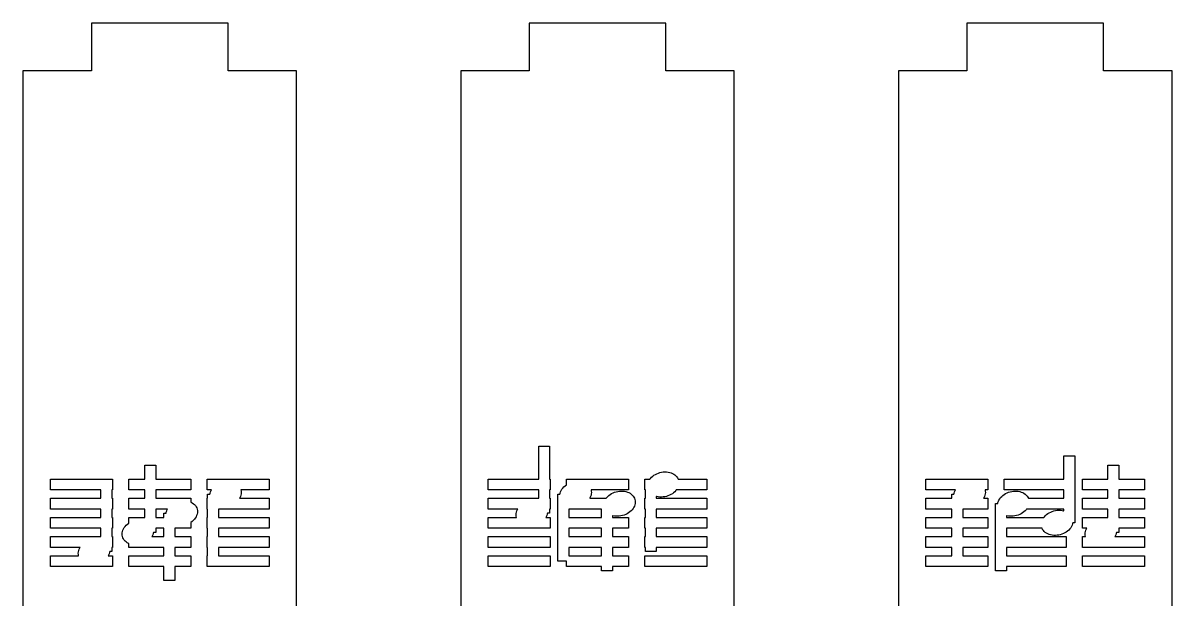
# Model space of a CAD drawing. Header units: metres. Extents: x -12 to 180, y -1275 to 154.
# Drawn here: x 96 to 180, y -658.7 to -616.5 of the extents above; entities that cross this region are included whole.
import ezdxf

# ---------------------------------------------------------------- set-up
doc = ezdxf.new("R2010")
doc.units = ezdxf.units.M

msp = doc.modelspace()

# ---------------------------------------------------------------- linework, layer by layer
for p, q in [((111, -616.522), (101, -616.522)), ((101, -616.522), (101, -620.022)), ((111, -620.022), (111, -616.522)), ((143, -616.522), (133, -616.522)), ((133, -616.522), (133, -620.022)), ((143, -620.022), (143, -616.522)), ((175, -616.522), (165, -616.522)), ((165, -616.522), (165, -620.022)), ((175, -620.022), (175, -616.522)), ((101, -620.022), (96, -620.022)), ((96, -620.022), (96, -770.022)), ((116, -620.022), (111, -620.022)), ((116, -770.022), (116, -620.022)), ((133, -620.022), (128, -620.022)), ((128, -620.022), (128, -770.022)), ((148, -620.022), (143, -620.022)), ((148, -770.022), (148, -620.022)), ((165, -620.022), (160, -620.022)), ((160, -620.022), (160, -770.022)), ((180, -620.022), (175, -620.022)), ((180, -770.022), (180, -620.022)), ((133.7, -649.822), (133.7, -647.422)), ((133.7, -647.422), (134.5, -647.422)), ((134.5, -647.422), (134.5, -649.822)), ((172.1, -649.822), (172.1, -648.122)), ((172.1, -648.122), (172.9, -648.122)), ((172.9, -648.122), (172.9, -653.022)), ((104.9, -649.822), (104.9, -648.822)), ((104.9, -648.822), (105.7, -648.822)), ((105.7, -648.822), (105.7, -649.822)), ((142.686, -649.326), (142.807, -649.309)), ((142.807, -649.309), (142.928, -649.302)), ((142.928, -649.302), (143.047, -649.305)), ((143.047, -649.305), (143.163, -649.318)), ((143.163, -649.318), (143.276, -649.341)), ((175.3, -649.822), (175.3, -648.822)), ((175.3, -648.822), (176.1, -648.822)), ((176.1, -648.822), (176.1, -649.822)), ((98, -650.622), (98, -649.822)), ((98, -649.822), (102.533, -649.822)), ((102.533, -649.822), (102.533, -650.622)), ((103.733, -650.622), (103.733, -649.822)), ((103.733, -649.822), (104.9, -649.822)), ((105.7, -649.822), (108.267, -649.822)), ((108.267, -649.822), (108.267, -650.622)), ((109.467, -650.622), (109.467, -649.822)), ((109.467, -649.822), (114, -649.822)), ((114, -649.822), (114, -650.622)), ((130, -650.622), (130, -649.822)), ((130, -649.822), (133.7, -649.822)), ((134.5, -649.822), (134.533, -649.822)), ((134.533, -649.822), (134.533, -650.622)), ((135.733, -650.248), (135.733, -649.822)), ((135.733, -649.822), (140.267, -649.822)), ((140.267, -649.822), (140.267, -650.622)), ((141.467, -650.622), (141.467, -649.822)), ((141.467, -649.822), (141.837, -649.822)), ((141.837, -649.822), (141.871, -649.779)), ((141.871, -649.779), (141.947, -649.697)), ((141.947, -649.697), (142.033, -649.621)), ((142.033, -649.621), (142.128, -649.551)), ((142.128, -649.551), (142.229, -649.489)), ((142.229, -649.489), (142.337, -649.435)), ((142.337, -649.435), (142.45, -649.389)), ((142.45, -649.389), (142.567, -649.353)), ((142.567, -649.353), (142.686, -649.326)), ((143.276, -649.341), (143.383, -649.374)), ((143.383, -649.374), (143.484, -649.415)), ((143.484, -649.415), (143.577, -649.466)), ((143.577, -649.466), (143.662, -649.525)), ((143.662, -649.525), (143.738, -649.592)), ((143.738, -649.592), (143.803, -649.666)), ((143.803, -649.666), (143.857, -649.745)), ((143.857, -649.745), (143.896, -649.822)), ((143.896, -649.822), (146, -649.822)), ((146, -649.822), (146, -650.622)), ((162, -650.622), (162, -649.822)), ((162, -649.822), (166.533, -649.822)), ((166.533, -649.822), (166.533, -650.622)), ((167.733, -650.622), (167.733, -649.822)), ((167.733, -649.822), (172.1, -649.822)), ((173.467, -650.622), (173.467, -649.822)), ((173.467, -649.822), (175.3, -649.822)), ((176.1, -649.822), (178, -649.822)), ((178, -649.822), (178, -650.622)), ((101.7, -650.622), (98, -650.622)), ((101.7, -651.222), (101.7, -650.622)), ((102.533, -650.622), (102.5, -650.622)), ((102.5, -650.622), (102.5, -651.222)), ((104.9, -650.622), (103.733, -650.622)), ((104.9, -651.222), (104.9, -650.622)), ((108.267, -650.622), (105.7, -650.622)), ((105.7, -650.622), (105.7, -651.222)), ((109.77, -650.622), (109.467, -650.622)), ((109.5, -651.222), (109.5, -650.922)), ((109.5, -650.922), (109.657, -650.922)), ((109.657, -650.922), (109.673, -650.845)), ((109.673, -650.845), (109.705, -650.75)), ((109.705, -650.75), (109.749, -650.656)), ((109.749, -650.656), (109.77, -650.622)), ((111.927, -650.999), (111.895, -651.095)), ((111.947, -650.903), (111.927, -650.999)), ((114, -650.622), (111.931, -650.622)), ((111.931, -650.622), (111.948, -650.712)), ((111.954, -650.807), (111.947, -650.903)), ((111.948, -650.712), (111.954, -650.807)), ((133.7, -650.622), (130, -650.622)), ((133.7, -651.222), (133.7, -650.622)), ((134.533, -650.622), (134.5, -650.622)), ((134.5, -650.622), (134.5, -651.222)), ((135.1, -655.822), (135.1, -650.922)), ((135.1, -650.922), (135.257, -650.922)), ((135.257, -650.922), (135.273, -650.845)), ((135.273, -650.845), (135.305, -650.75)), ((135.305, -650.75), (135.349, -650.656)), ((135.349, -650.656), (135.404, -650.566)), ((135.404, -650.566), (135.471, -650.479)), ((135.471, -650.479), (135.547, -650.397)), ((135.547, -650.397), (135.633, -650.321)), ((135.633, -650.321), (135.728, -650.251)), ((135.728, -650.251), (135.733, -650.248)), ((137.527, -650.999), (137.495, -651.095)), ((137.547, -650.903), (137.527, -650.999)), ((140.267, -650.622), (137.531, -650.622)), ((137.531, -650.622), (137.548, -650.712)), ((137.554, -650.807), (137.547, -650.903)), ((137.548, -650.712), (137.554, -650.807)), ((138.833, -651.021), (138.928, -650.951)), ((138.928, -650.951), (139.029, -650.889)), ((139.029, -650.889), (139.137, -650.835)), ((139.137, -650.835), (139.25, -650.789)), ((139.25, -650.789), (139.367, -650.753)), ((139.367, -650.753), (139.486, -650.726)), ((139.486, -650.726), (139.607, -650.709)), ((139.607, -650.709), (139.728, -650.702)), ((139.728, -650.702), (139.847, -650.705)), ((139.847, -650.705), (139.963, -650.718)), ((139.963, -650.718), (140.076, -650.741)), ((140.076, -650.741), (140.183, -650.774)), ((140.183, -650.774), (140.284, -650.815)), ((140.284, -650.815), (140.377, -650.866)), ((140.377, -650.866), (140.462, -650.925)), ((140.462, -650.925), (140.538, -650.992)), ((140.538, -650.992), (140.603, -651.066)), ((141.5, -650.622), (141.467, -650.622)), ((141.5, -651.222), (141.5, -650.622)), ((143.371, -650.955), (143.263, -651.01)), ((143.472, -650.893), (143.371, -650.955)), ((143.567, -650.824), (143.472, -650.893)), ((143.653, -650.748), (143.567, -650.824)), ((143.729, -650.666), (143.653, -650.748)), ((143.763, -650.622), (143.729, -650.666)), ((146, -650.622), (143.763, -650.622)), ((164.17, -650.622), (162, -650.622)), ((163.9, -651.222), (163.9, -650.922)), ((163.9, -650.922), (164.057, -650.922)), ((164.057, -650.922), (164.073, -650.845)), ((164.073, -650.845), (164.105, -650.75)), ((164.105, -650.75), (164.149, -650.656)), ((164.149, -650.656), (164.17, -650.622)), ((166.327, -650.999), (166.295, -651.095)), ((166.347, -650.903), (166.327, -650.999)), ((166.533, -650.622), (166.331, -650.622)), ((166.331, -650.622), (166.348, -650.712)), ((166.354, -650.807), (166.347, -650.903)), ((166.348, -650.712), (166.354, -650.807)), ((167.633, -651.021), (167.728, -650.951)), ((167.728, -650.951), (167.829, -650.889)), ((172.1, -650.622), (167.733, -650.622)), ((167.829, -650.889), (167.937, -650.835)), ((167.937, -650.835), (168.05, -650.789)), ((168.05, -650.789), (168.167, -650.753)), ((168.167, -650.753), (168.286, -650.726)), ((168.286, -650.726), (168.407, -650.709)), ((168.407, -650.709), (168.528, -650.702)), ((168.528, -650.702), (168.647, -650.705)), ((168.647, -650.705), (168.763, -650.718)), ((168.763, -650.718), (168.876, -650.741)), ((168.876, -650.741), (168.983, -650.774)), ((168.983, -650.774), (169.084, -650.815)), ((169.084, -650.815), (169.177, -650.866)), ((169.177, -650.866), (169.262, -650.925)), ((169.262, -650.925), (169.338, -650.992)), ((169.338, -650.992), (169.403, -651.066)), ((172.1, -651.222), (172.1, -650.622)), ((175.3, -650.622), (173.467, -650.622)), ((175.3, -651.222), (175.3, -650.622)), ((178, -650.622), (176.1, -650.622)), ((176.1, -650.622), (176.1, -651.222)), ((98, -652.022), (98, -651.222)), ((98, -651.222), (101.7, -651.222)), ((102.5, -651.222), (102.533, -651.222)), ((102.533, -651.222), (102.533, -652.022)), ((103.733, -652.022), (103.733, -651.222)), ((103.733, -651.222), (104.9, -651.222)), ((105.7, -651.222), (108.267, -651.222)), ((108.267, -651.222), (108.267, -651.508)), ((108.267, -651.508), (108.284, -651.515)), ((108.284, -651.515), (108.377, -651.566)), ((108.377, -651.566), (108.462, -651.625)), ((108.462, -651.625), (108.538, -651.692)), ((108.538, -651.692), (108.603, -651.766)), ((108.603, -651.766), (108.657, -651.845)), ((109.467, -652.022), (109.467, -651.222)), ((109.467, -651.222), (109.5, -651.222)), ((111.851, -651.188), (111.83, -651.222)), ((111.83, -651.222), (114, -651.222)), ((111.895, -651.095), (111.851, -651.188)), ((114, -651.222), (114, -652.022)), ((130, -652.022), (130, -651.222)), ((130, -651.222), (133.7, -651.222)), ((134.5, -651.222), (134.533, -651.222)), ((134.533, -651.222), (134.533, -652.022)), ((137.451, -651.188), (137.43, -651.222)), ((137.43, -651.222), (138.637, -651.222)), ((137.495, -651.095), (137.451, -651.188)), ((138.637, -651.222), (138.671, -651.179)), ((138.671, -651.179), (138.747, -651.097)), ((138.747, -651.097), (138.833, -651.021)), ((140.603, -651.066), (140.657, -651.145)), ((140.695, -651.795), (140.651, -651.888)), ((140.657, -651.145), (140.7, -651.23)), ((140.727, -651.699), (140.695, -651.795)), ((140.7, -651.23), (140.73, -651.319)), ((140.747, -651.603), (140.727, -651.699)), ((140.73, -651.319), (140.748, -651.412)), ((140.754, -651.507), (140.747, -651.603)), ((140.748, -651.412), (140.754, -651.507)), ((141.467, -652.022), (141.467, -651.222)), ((141.467, -651.222), (141.5, -651.222)), ((142.324, -651.104), (142.3, -651.096)), ((142.3, -651.096), (142.3, -651.222)), ((142.3, -651.222), (146, -651.222)), ((142.437, -651.126), (142.324, -651.104)), ((142.553, -651.14), (142.437, -651.126)), ((142.672, -651.143), (142.553, -651.14)), ((142.793, -651.135), (142.672, -651.143)), ((142.914, -651.118), (142.793, -651.135)), ((143.033, -651.092), (142.914, -651.118)), ((143.15, -651.055), (143.033, -651.092)), ((143.263, -651.01), (143.15, -651.055)), ((146, -651.222), (146, -652.022)), ((162, -652.022), (162, -651.222)), ((162, -651.222), (163.9, -651.222)), ((166.251, -651.188), (166.23, -651.222)), ((166.23, -651.222), (166.533, -651.222)), ((166.295, -651.095), (166.251, -651.188)), ((166.533, -651.222), (166.533, -652.022)), ((167.1, -656.522), (167.1, -651.622)), ((167.1, -651.622), (167.257, -651.622)), ((167.257, -651.622), (167.273, -651.545)), ((167.273, -651.545), (167.305, -651.45)), ((167.305, -651.45), (167.349, -651.356)), ((167.349, -651.356), (167.404, -651.266)), ((167.404, -651.266), (167.471, -651.179)), ((167.471, -651.179), (167.547, -651.097)), ((167.547, -651.097), (167.633, -651.021)), ((169.403, -651.066), (169.457, -651.145)), ((169.457, -651.145), (169.496, -651.222)), ((169.496, -651.222), (172.1, -651.222)), ((173.467, -652.022), (173.467, -651.222)), ((173.467, -651.222), (175.3, -651.222)), ((176.1, -651.222), (178, -651.222)), ((178, -651.222), (178, -652.022)), ((101.7, -652.022), (98, -652.022)), ((98, -653.422), (98, -652.622)), ((98, -652.622), (101.7, -652.622)), ((101.7, -652.622), (101.7, -652.022)), ((102.533, -652.022), (102.5, -652.022)), ((102.5, -652.022), (102.5, -652.622)), ((102.5, -652.622), (102.533, -652.622)), ((102.533, -652.622), (102.533, -653.422)), ((104.9, -652.022), (103.733, -652.022)), ((103.733, -653.048), (103.733, -652.622)), ((103.733, -652.622), (104.9, -652.622)), ((104.9, -652.622), (104.9, -652.022)), ((106.57, -652.022), (105.7, -652.022)), ((105.7, -652.022), (105.7, -652.622)), ((105.7, -652.622), (106.3, -652.622)), ((106.3, -652.322), (106.457, -652.322)), ((106.3, -652.622), (106.3, -652.322)), ((106.457, -652.322), (106.473, -652.245)), ((106.473, -652.245), (106.505, -652.15)), ((106.505, -652.15), (106.549, -652.056)), ((106.549, -652.056), (106.57, -652.022)), ((108.596, -652.679), (108.529, -652.766)), ((108.651, -652.588), (108.596, -652.679)), ((108.695, -652.495), (108.651, -652.588)), ((108.657, -651.845), (108.7, -651.93)), ((108.727, -652.399), (108.695, -652.495)), ((108.7, -651.93), (108.73, -652.019)), ((108.747, -652.303), (108.727, -652.399)), ((108.73, -652.019), (108.748, -652.112)), ((108.754, -652.207), (108.747, -652.303)), ((108.748, -652.112), (108.754, -652.207)), ((109.5, -652.022), (109.467, -652.022)), ((109.467, -653.422), (109.467, -652.622)), ((109.467, -652.622), (109.5, -652.622)), ((109.5, -652.622), (109.5, -652.022)), ((114, -652.022), (110.3, -652.022)), ((110.3, -652.022), (110.3, -652.622)), ((110.3, -652.622), (114, -652.622)), ((114, -652.622), (114, -653.422)), ((132.17, -652.022), (130, -652.022)), ((130, -653.422), (130, -652.622)), ((130, -652.622), (132.069, -652.622)), ((132.046, -652.438), (132.053, -652.342)), ((132.052, -652.532), (132.046, -652.438)), ((132.069, -652.622), (132.052, -652.532)), ((132.053, -652.342), (132.073, -652.245)), ((132.073, -652.245), (132.105, -652.15)), ((132.105, -652.15), (132.149, -652.056)), ((132.149, -652.056), (132.17, -652.022)), ((134.251, -652.588), (134.23, -652.622)), ((134.23, -652.622), (134.533, -652.622)), ((134.295, -652.495), (134.251, -652.588)), ((134.327, -652.399), (134.295, -652.495)), ((134.343, -652.322), (134.327, -652.399)), ((134.5, -652.322), (134.343, -652.322)), ((134.533, -652.022), (134.5, -652.022)), ((134.5, -652.022), (134.5, -652.322)), ((134.533, -652.622), (134.533, -653.422)), ((138.3, -652.022), (135.9, -652.022)), ((135.9, -652.022), (135.9, -652.622)), ((135.9, -652.622), (138.3, -652.622)), ((138.3, -652.622), (138.3, -652.022)), ((139.124, -652.503), (139.1, -652.496)), ((139.1, -652.496), (139.1, -652.622)), ((139.1, -652.622), (140.267, -652.622)), ((139.237, -652.526), (139.124, -652.503)), ((139.353, -652.54), (139.237, -652.526)), ((139.472, -652.543), (139.353, -652.54)), ((139.593, -652.535), (139.472, -652.543)), ((139.714, -652.518), (139.593, -652.535)), ((139.833, -652.492), (139.714, -652.518)), ((139.95, -652.455), (139.833, -652.492)), ((140.063, -652.41), (139.95, -652.455)), ((140.171, -652.355), (140.063, -652.41)), ((140.272, -652.293), (140.171, -652.355)), ((140.267, -652.622), (140.267, -653.422)), ((140.367, -652.224), (140.272, -652.293)), ((140.453, -652.148), (140.367, -652.224)), ((140.529, -652.066), (140.453, -652.148)), ((140.596, -651.979), (140.529, -652.066)), ((140.651, -651.888), (140.596, -651.979)), ((141.5, -652.022), (141.467, -652.022)), ((141.467, -653.422), (141.467, -652.622)), ((141.467, -652.622), (141.5, -652.622)), ((141.5, -652.622), (141.5, -652.022)), ((146, -652.022), (142.3, -652.022)), ((142.3, -652.022), (142.3, -652.622)), ((142.3, -652.622), (146, -652.622)), ((146, -652.622), (146, -653.422)), ((163.9, -652.022), (162, -652.022)), ((162, -653.422), (162, -652.622)), ((162, -652.622), (163.9, -652.622)), ((163.9, -652.622), (163.9, -652.022)), ((166.533, -652.022), (164.7, -652.022)), ((164.7, -652.022), (164.7, -652.622)), ((164.7, -652.622), (166.533, -652.622)), ((166.533, -652.622), (166.533, -653.422)), ((167.924, -652.503), (167.9, -652.496)), ((167.9, -652.496), (167.9, -652.622)), ((167.9, -652.622), (170.637, -652.622)), ((168.037, -652.526), (167.924, -652.503)), ((168.153, -652.54), (168.037, -652.526)), ((168.272, -652.543), (168.153, -652.54)), ((168.393, -652.535), (168.272, -652.543)), ((168.514, -652.518), (168.393, -652.535)), ((168.633, -652.492), (168.514, -652.518)), ((168.75, -652.455), (168.633, -652.492)), ((168.863, -652.41), (168.75, -652.455)), ((168.971, -652.355), (168.863, -652.41)), ((169.072, -652.293), (168.971, -652.355)), ((169.167, -652.224), (169.072, -652.293)), ((169.253, -652.148), (169.167, -652.224)), ((169.329, -652.066), (169.253, -652.148)), ((169.363, -652.022), (169.329, -652.066)), ((172.1, -652.022), (169.363, -652.022)), ((170.637, -652.622), (170.671, -652.579)), ((170.671, -652.579), (170.747, -652.497)), ((170.747, -652.497), (170.833, -652.421)), ((170.833, -652.421), (170.928, -652.351)), ((170.928, -652.351), (171.029, -652.289)), ((171.029, -652.289), (171.137, -652.235)), ((171.137, -652.235), (171.25, -652.189)), ((171.25, -652.189), (171.367, -652.153)), ((171.367, -652.153), (171.486, -652.126)), ((171.486, -652.126), (171.607, -652.109)), ((171.607, -652.109), (171.728, -652.102)), ((171.728, -652.102), (171.847, -652.105)), ((171.847, -652.105), (171.963, -652.118)), ((171.963, -652.118), (172.076, -652.141)), ((172.076, -652.141), (172.1, -652.148)), ((172.1, -652.148), (172.1, -652.022)), ((175.3, -652.022), (173.467, -652.022)), ((173.467, -653.422), (173.467, -652.622)), ((173.467, -652.622), (175.3, -652.622)), ((175.3, -652.622), (175.3, -652.022)), ((178, -652.022), (176.1, -652.022)), ((176.1, -652.022), (176.1, -652.622)), ((176.1, -652.622), (178, -652.622)), ((178, -652.622), (178, -653.422)), ((101.7, -653.422), (98, -653.422)), ((101.7, -654.022), (101.7, -653.422)), ((102.533, -653.422), (102.5, -653.422)), ((102.5, -653.422), (102.5, -654.022)), ((103.305, -653.55), (103.349, -653.456)), ((103.349, -653.456), (103.404, -653.366)), ((103.404, -653.366), (103.471, -653.279)), ((103.471, -653.279), (103.547, -653.197)), ((103.547, -653.197), (103.633, -653.121)), ((103.633, -653.121), (103.728, -653.051)), ((103.728, -653.051), (103.733, -653.048)), ((106.3, -653.422), (105.7, -653.422)), ((105.7, -653.422), (105.7, -653.722)), ((106.3, -654.022), (106.3, -653.422)), ((108.267, -653.422), (107.1, -653.422)), ((107.1, -653.422), (107.1, -654.022)), ((108.272, -652.993), (108.267, -652.997)), ((108.267, -652.997), (108.267, -653.422)), ((108.367, -652.924), (108.272, -652.993)), ((108.453, -652.848), (108.367, -652.924)), ((108.529, -652.766), (108.453, -652.848)), ((109.5, -653.422), (109.467, -653.422)), ((109.5, -654.022), (109.5, -653.422)), ((114, -653.422), (110.3, -653.422)), ((110.3, -653.422), (110.3, -654.022)), ((134.533, -653.422), (130, -653.422)), ((138.3, -653.422), (135.9, -653.422)), ((135.9, -653.422), (135.9, -654.022)), ((138.3, -654.022), (138.3, -653.422)), ((140.267, -653.422), (139.1, -653.422)), ((139.1, -653.422), (139.1, -654.022)), ((141.5, -653.422), (141.467, -653.422)), ((141.5, -654.022), (141.5, -653.422)), ((146, -653.422), (142.3, -653.422)), ((142.3, -653.422), (142.3, -654.022)), ((163.9, -653.422), (162, -653.422)), ((163.9, -654.022), (163.9, -653.422)), ((166.533, -653.422), (164.7, -653.422)), ((164.7, -653.422), (164.7, -654.022)), ((170.504, -653.422), (167.9, -653.422)), ((167.9, -653.422), (167.9, -654.022)), ((170.543, -653.499), (170.504, -653.422)), ((170.597, -653.579), (170.543, -653.499)), ((172.529, -653.466), (172.453, -653.548)), ((172.596, -653.379), (172.529, -653.466)), ((172.651, -653.288), (172.596, -653.379)), ((172.695, -653.195), (172.651, -653.288)), ((172.727, -653.099), (172.695, -653.195)), ((172.743, -653.022), (172.727, -653.099)), ((172.9, -653.022), (172.743, -653.022)), ((173.77, -653.422), (173.467, -653.422)), ((173.705, -653.55), (173.749, -653.456)), ((173.749, -653.456), (173.77, -653.422)), ((178, -653.422), (176.1, -653.422)), ((176.1, -653.422), (176.1, -653.722)), ((98, -654.822), (98, -654.022)), ((98, -654.022), (101.7, -654.022)), ((102.5, -654.022), (102.533, -654.022)), ((102.533, -654.022), (102.533, -654.822)), ((103.246, -653.838), (103.253, -653.742)), ((103.252, -653.932), (103.246, -653.838)), ((103.27, -654.025), (103.252, -653.932)), ((103.253, -653.742), (103.273, -653.645)), ((103.3, -654.114), (103.27, -654.025)), ((103.273, -653.645), (103.305, -653.55)), ((103.343, -654.199), (103.3, -654.114)), ((103.397, -654.279), (103.343, -654.199)), ((103.462, -654.352), (103.397, -654.279)), ((103.538, -654.419), (103.462, -654.352)), ((105.451, -653.988), (105.43, -654.022)), ((105.43, -654.022), (106.3, -654.022)), ((105.495, -653.895), (105.451, -653.988)), ((105.527, -653.799), (105.495, -653.895)), ((105.543, -653.722), (105.527, -653.799)), ((105.7, -653.722), (105.543, -653.722)), ((107.1, -654.022), (108.267, -654.022)), ((108.267, -654.022), (108.267, -654.822)), ((109.467, -654.822), (109.467, -654.022)), ((109.467, -654.022), (109.5, -654.022)), ((110.3, -654.022), (114, -654.022)), ((114, -654.022), (114, -654.822)), ((130, -654.822), (130, -654.022)), ((130, -654.022), (134.533, -654.022)), ((134.533, -654.022), (134.533, -654.822)), ((135.9, -654.022), (138.3, -654.022)), ((139.1, -654.022), (140.267, -654.022)), ((140.267, -654.022), (140.267, -654.822)), ((141.467, -654.822), (141.467, -654.022)), ((141.467, -654.022), (141.5, -654.022)), ((142.3, -654.022), (146, -654.022)), ((146, -654.022), (146, -654.822)), ((162, -654.822), (162, -654.022)), ((162, -654.022), (163.9, -654.022)), ((164.7, -654.022), (166.533, -654.022)), ((166.533, -654.022), (166.533, -654.822)), ((167.9, -654.022), (172.267, -654.022)), ((170.662, -653.652), (170.597, -653.579)), ((170.738, -653.719), (170.662, -653.652)), ((170.823, -653.778), (170.738, -653.719)), ((170.916, -653.829), (170.823, -653.778)), ((171.017, -653.871), (170.916, -653.829)), ((171.124, -653.903), (171.017, -653.871)), ((171.237, -653.926), (171.124, -653.903)), ((171.353, -653.94), (171.237, -653.926)), ((171.472, -653.943), (171.353, -653.94)), ((171.593, -653.935), (171.472, -653.943)), ((171.714, -653.918), (171.593, -653.935)), ((171.833, -653.892), (171.714, -653.918)), ((171.95, -653.855), (171.833, -653.892)), ((172.063, -653.81), (171.95, -653.855)), ((172.171, -653.755), (172.063, -653.81)), ((172.272, -653.693), (172.171, -653.755)), ((172.267, -654.022), (172.267, -654.822)), ((172.367, -653.624), (172.272, -653.693)), ((172.453, -653.548), (172.367, -653.624)), ((173.467, -654.822), (173.467, -654.022)), ((173.467, -654.022), (173.669, -654.022)), ((173.646, -653.838), (173.653, -653.742)), ((173.652, -653.932), (173.646, -653.838)), ((173.669, -654.022), (173.652, -653.932)), ((173.653, -653.742), (173.673, -653.645)), ((173.673, -653.645), (173.705, -653.55)), ((175.851, -653.988), (175.83, -654.022)), ((175.83, -654.022), (178, -654.022)), ((175.895, -653.895), (175.851, -653.988)), ((175.927, -653.799), (175.895, -653.895)), ((175.943, -653.722), (175.927, -653.799)), ((176.1, -653.722), (175.943, -653.722)), ((178, -654.022), (178, -654.822)), ((100.17, -654.822), (98, -654.822)), ((100.046, -655.238), (100.053, -655.142)), ((100.053, -655.142), (100.073, -655.045)), ((100.073, -655.045), (100.105, -654.95)), ((100.105, -654.95), (100.149, -654.856)), ((100.149, -654.856), (100.17, -654.822)), ((102.327, -655.199), (102.295, -655.295)), ((102.343, -655.122), (102.327, -655.199)), ((102.5, -655.122), (102.343, -655.122)), ((102.533, -654.822), (102.5, -654.822)), ((102.5, -654.822), (102.5, -655.122)), ((103.623, -654.478), (103.538, -654.419)), ((103.716, -654.529), (103.623, -654.478)), ((103.733, -654.536), (103.716, -654.529)), ((103.733, -654.822), (103.733, -654.536)), ((106.3, -654.822), (103.733, -654.822)), ((106.3, -655.422), (106.3, -654.822)), ((108.267, -654.822), (107.1, -654.822)), ((107.1, -654.822), (107.1, -655.422)), ((109.5, -654.822), (109.467, -654.822)), ((109.5, -655.422), (109.5, -654.822)), ((114, -654.822), (110.3, -654.822)), ((110.3, -654.822), (110.3, -655.422)), ((134.533, -654.822), (130, -654.822)), ((138.3, -654.822), (135.9, -654.822)), ((135.9, -654.822), (135.9, -655.422)), ((138.3, -655.422), (138.3, -654.822)), ((140.267, -654.822), (139.1, -654.822)), ((139.1, -654.822), (139.1, -655.422)), ((141.5, -654.822), (141.467, -654.822)), ((141.5, -655.122), (141.5, -654.822)), ((142.3, -655.122), (141.5, -655.122)), ((146, -654.822), (142.3, -654.822)), ((142.3, -654.822), (142.3, -655.122)), ((163.9, -654.822), (162, -654.822)), ((163.9, -655.422), (163.9, -654.822)), ((166.533, -654.822), (164.7, -654.822)), ((164.7, -654.822), (164.7, -655.422)), ((172.267, -654.822), (167.9, -654.822)), ((167.9, -654.822), (167.9, -655.422)), ((178, -654.822), (173.467, -654.822)), ((98, -656.222), (98, -655.422)), ((98, -655.422), (100.069, -655.422)), ((100.052, -655.332), (100.046, -655.238)), ((100.069, -655.422), (100.052, -655.332)), ((102.251, -655.388), (102.23, -655.422)), ((102.23, -655.422), (102.533, -655.422)), ((102.295, -655.295), (102.251, -655.388)), ((102.533, -655.422), (102.533, -656.222)), ((103.733, -656.222), (103.733, -655.422)), ((103.733, -655.422), (106.3, -655.422)), ((107.1, -655.422), (108.267, -655.422)), ((108.267, -655.422), (108.267, -656.222)), ((109.467, -656.222), (109.467, -655.422)), ((109.467, -655.422), (109.5, -655.422)), ((110.3, -655.422), (114, -655.422)), ((114, -655.422), (114, -656.222)), ((130, -656.222), (130, -655.422)), ((130, -655.422), (134.533, -655.422)), ((134.533, -655.422), (134.533, -656.222)), ((135.733, -655.822), (135.1, -655.822)), ((135.733, -656.222), (135.733, -655.822)), ((135.9, -655.422), (138.3, -655.422)), ((139.1, -655.422), (140.267, -655.422)), ((140.267, -655.422), (140.267, -656.222)), ((141.467, -656.222), (141.467, -655.422)), ((141.467, -655.422), (146, -655.422)), ((146, -655.422), (146, -656.222)), ((162, -656.222), (162, -655.422)), ((162, -655.422), (163.9, -655.422)), ((164.7, -655.422), (166.533, -655.422)), ((166.533, -655.422), (166.533, -656.222)), ((167.9, -655.422), (172.267, -655.422)), ((172.267, -655.422), (172.267, -656.222)), ((173.467, -656.222), (173.467, -655.422)), ((173.467, -655.422), (178, -655.422)), ((178, -655.422), (178, -656.222)), ((102.533, -656.222), (98, -656.222)), ((106.3, -656.222), (103.733, -656.222)), ((106.3, -657.222), (106.3, -656.222)), ((108.267, -656.222), (107.1, -656.222)), ((107.1, -656.222), (107.1, -657.222)), ((114, -656.222), (109.467, -656.222)), ((134.533, -656.222), (130, -656.222)), ((138.3, -656.222), (135.733, -656.222)), ((138.3, -656.522), (138.3, -656.222)), ((139.1, -656.522), (138.3, -656.522)), ((140.267, -656.222), (139.1, -656.222)), ((139.1, -656.222), (139.1, -656.522)), ((146, -656.222), (141.467, -656.222)), ((166.533, -656.222), (162, -656.222)), ((167.9, -656.522), (167.1, -656.522)), ((172.267, -656.222), (167.9, -656.222)), ((167.9, -656.222), (167.9, -656.522)), ((178, -656.222), (173.467, -656.222)), ((107.1, -657.222), (106.3, -657.222))]:
    msp.add_line(p, q)

doc.saveas('drawing.dxf')
